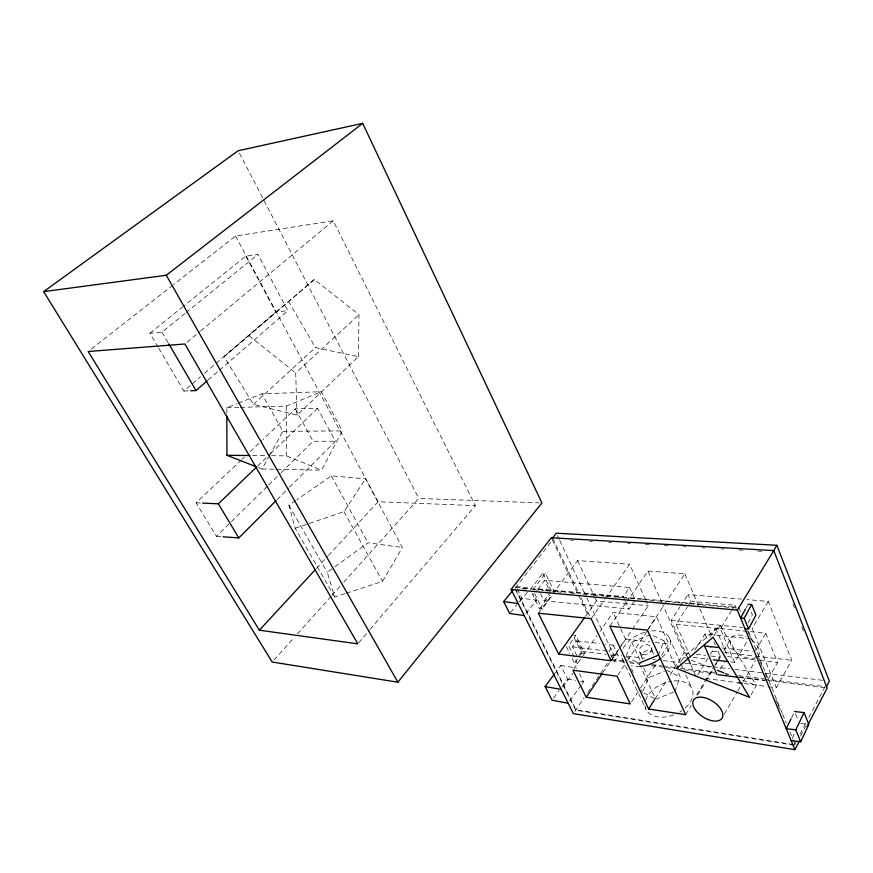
<?xml version="1.0" encoding="UTF-8"?>
<svg xmlns="http://www.w3.org/2000/svg" width="873" height="873" viewBox="0 0 873 873"><rect width="100%" height="100%" fill="white"/><g stroke="black" fill="none" stroke-linecap="round" stroke-linejoin="round"><path stroke-width="0.65" stroke-dasharray="4.37 3.27" d="M358.399 356.675L359.01 314.706L314.367 279.491L224.088 356.719L253.421 404.352L296.984 415.188L358.399 356.675L315.459 347.574L288.439 301.229M674.785 691.558L680.187 676.957L677.481 670.944M658.318 655.252L663.982 640.837L650.614 634.518L631.757 642.266L626.301 655.307M654.532 698.651L642.528 692.289L648.213 677.885L664.331 671.304M792.324 738.121L794.681 733.2M791.604 717.661L793.382 713.972M794.463 744.724L796.329 741.166M800.072 734.051L806.314 722.189M808.813 717.442L825.029 686.615L765.577 679.052M800.563 735.972L805.572 726.445M276.948 469.292L321.559 470.143L342.303 430.858L321.34 391.704L261.933 393.865L238.122 403.261M748.074 622.94L752.384 614.887L750.944 611.351M746.208 607.728L747.452 605.436M258.31 467.535L262.075 469.008L268.578 457.245M269.222 456.066L282.874 431.36L261.933 393.865M768.393 686.735L776.403 687.782L791.702 660.294L768.24 601.399L746.851 599.576M768.382 678.703L777.57 662.454L765.741 633.231L748.128 631.419M750.966 694.984L756.356 685.534L720.236 625.646L683.668 657.194L679.412 663.96M724.328 714.114L737.172 691.994M737.849 690.827L742.585 682.686M743.261 681.518L755.429 660.555M346.319 593.171L382.527 581.396L402.322 547.48L365.514 478.873L331.304 475.861L296.722 499.88M755.647 650.505L765.741 633.231M730.592 661.898L734.597 662.378L747.364 640.88M768.24 601.399L752.111 628.484L776.403 687.782M720.301 668.969L724.361 662.225M696.719 694.963L714.059 666.328M714.747 665.182L717.53 660.61M718.217 659.464L720.989 654.881M723.761 650.298L731.388 637.694M685.687 714.692L691.263 705.482M697.527 695.126L705.188 682.468M705.886 681.311L712.848 669.798M715.631 665.193L717.028 662.891M717.715 661.745L720.509 657.14L717.311 649.676M697.734 675.015L709.574 655.688M710.273 654.554L712.357 651.138L710.251 646.227M734.597 662.378L720.4 628.789L731.465 610.838M732.152 609.714L734.924 605.218L690.936 601.311L688.033 594.568L741.504 599.118M713.808 636.057L720.236 625.646M710.087 637.028L715.631 628.091L746.775 631.288M694.875 650.145L704.98 633.962L748.707 638.61M655.187 698.716L667.474 679.216M670.366 674.633L684.105 652.84L662.749 604.52M631.703 701.663L639.713 689.234M640.444 688.099L656.452 663.251M661.548 655.35L668.827 644.045L656.616 616.742L613.119 612.42L599.98 631.31M690.543 657.085L676.084 624.239L687.4 606.779M688.11 605.687L690.936 601.311M687.597 657.478L671.195 620.343L679.98 606.899M680.711 605.775L688.033 594.568M309.315 523.462L344.027 511.654L365.514 478.873M647.384 630.175L663.873 605.371M664.615 604.236L684.858 573.79L647.952 571.073L628.156 599.707M617.844 675.102L626.792 661.636M627.534 660.512L647.668 630.208M648.421 629.095L656.616 616.742M613.239 645.169L618.27 655.863L614.112 662.05L609.038 651.334L613.239 645.169L605.142 644.209M574.881 711.408L584.004 697.964M587.791 692.376L608.186 662.203M611.973 656.616L613.479 654.379L586.896 598.081M602.85 672.647L611.155 660.348M611.908 659.224L620.212 646.926M620.965 645.813L625.494 639.101L613.119 612.42M611.1 660.785L618.684 649.556M619.437 648.432L631.572 630.459M632.325 629.346L648.246 605.764L646.053 600.875M540.529 593.651L544.032 600.799L628.986 608.994L635.206 599.937M609.878 626.137L627.392 600.81M573.692 669.078L582.193 656.867M582.968 655.754L596.881 635.751M578.363 656.365L581.876 651.334L576.791 640.847L572.535 646.871L577.664 657.369M573.856 635.249L575.798 635.479L568.596 645.627L577.424 663.676L574.51 663.284L579.476 656.169M580.185 655.154L581.604 653.113L573.463 636.341M624.839 599.915L623.278 596.51L629.564 587.485L544.676 580.349L538.205 588.893L539.951 592.461M591.13 618.673L604.487 599.795M605.273 598.692L629.64 564.264L645.507 599.653M585.434 616.414L596.477 600.919L648.246 605.764M569.676 701.041L581.2 684.978M581.975 683.897L583.513 681.758L579.585 673.76M553.591 698.116L558.993 690.707M562.081 686.473L567.483 679.052L560.728 665.455L555.261 672.854M562.79 687.269L572.895 673.378M538.357 613.162L551.965 594.928M552.762 593.858L577.577 560.597L629.64 564.264M532.006 593.269L539.623 608.699L542.242 608.972L553.067 594.437M544.032 600.799L550.448 592.232L544.676 580.349M539.623 608.699L549.684 595.233M532.868 589.941L545.45 573.419L554.617 592.363M530.249 589.712L542.831 573.212L545.45 573.419M515.256 588.042L553.166 539.11L578.766 593.073M525.852 613.512L536.502 600.198L533.545 594.207M510.541 612.497L518.758 602.359M519.577 601.344L522.043 598.3L536.502 600.198M519.839 601.497L528.94 590.257M358.694 642.823L369.224 630.437M370.097 629.411L475.359 505.631L333.257 220.782L235.535 236.037L173.596 284.565M274.024 660.01L293.939 637.792M297.562 633.754L331.042 596.39M331.947 595.386L340.099 586.296M343.711 582.258L418.833 498.439L539.208 502.859M316.419 568.465L327.462 556.516M328.379 555.512L378.064 501.735L475.359 505.631M277.068 499.64L288.537 488.149M289.498 487.199L335.407 441.258L317.608 408.313L295.314 408.87L262.904 439.556M241.297 460.016L196.109 502.793L216.515 536.328L267.705 485.955M268.677 485.006L280.266 473.603M281.237 472.653L313.112 441.291L335.407 441.258M257.666 465.996L269.451 454.647M270.434 453.709L317.608 408.313M242.279 459.089L244.244 457.223M250.136 451.647L261.922 440.483M296.984 415.188L295.696 372.989L359.01 314.706M253.421 404.352L315.459 347.574M208.254 379.919L218.468 371.047M219.483 370.163L287.872 310.723L257.939 254.458L245.815 256.149L183.646 306.117M158.766 348.262L183.908 391.06L200.408 376.82M204.533 373.262L275.726 311.89L287.872 310.723M224.088 356.719L314.367 279.491M186.986 342.26L199.524 331.849M200.572 330.987L333.257 220.782M158.089 347.105L149.938 333.224L161.974 332.155L185.174 313.374M186.233 312.512L257.939 254.458M149.938 333.224L182.599 306.969M91.381 349.004L172.538 285.406M345.021 593.596L334.675 596.957L327.244 572.273L333.857 567.483M334.959 566.686L368.057 542.777L402.322 547.48M334.675 596.957L295.183 528.274L288.908 505.303L295.609 500.655M240.337 407.342L286.224 406.12L321.34 391.704M673.585 692.038L655.732 699.295L641.229 667.976M226.849 413.147L226.849 407.713L236.867 403.752M295.183 528.274L308.038 523.898M183.908 391.06L189.288 390.831M226.849 407.713L238.995 407.385M282.874 431.36L342.303 430.858M252.57 455.542L266.079 455.662M271.481 455.717L286.344 455.859L321.559 470.143M262.075 469.008L275.595 469.27M196.109 502.793L201.347 503.034M570.778 540.147L573.496 540.3M589.755 541.249L592.461 541.413M608.721 542.362L611.438 542.515M627.698 543.464L630.404 543.628M645.311 544.501L649.381 544.73M664.277 545.603L668.347 545.843M683.253 546.716L685.96 546.869M702.219 547.818L704.937 547.982M721.196 548.931L723.903 549.084M738.809 549.957L742.879 550.197M757.775 551.07L761.845 551.31M216.515 536.328L223.073 536.797M538.205 588.893L623.278 596.51M515.637 587.453L736.07 607.27M522.021 588.653L528.776 589.264M534.178 589.744L543.639 590.606M544.992 590.726L555.795 591.698M557.149 591.818L565.257 592.56M570.658 593.04L577.424 593.651M582.826 594.142L592.287 594.993M593.64 595.113L604.443 596.095M605.797 596.215L616.611 597.187M617.953 597.318L628.767 598.289M630.12 598.409L640.924 599.391M642.277 599.511L676.062 602.556M677.415 602.676L688.219 603.658M689.572 603.778L700.386 604.749M701.739 604.88L736.867 608.045M671.195 620.343L742.672 627.534M676.084 624.239L720.4 628.789M721.796 647.908L752.319 651.356M625.494 639.101L649.872 641.884M655.285 642.506L668.827 644.045M712.357 651.138L719.09 651.913M724.47 652.535L754.054 655.95M755.396 656.103L791.702 660.294M800.727 723.521L806.128 724.143M754.676 659.77L727.733 656.605L715.631 628.091M760.056 660.403L777.57 662.454M684.105 652.84L690.849 653.637M696.239 654.27L705.679 655.383M711.069 656.027L720.509 657.14M576.791 640.847L599.74 643.565M693.206 657.402L707.894 659.17M572.535 646.871L607.695 651.171M516.118 586.438L530.588 588.216M613.479 654.379L621.576 655.383M626.967 656.06L644.514 658.231M652.611 659.235L655.307 659.573M663.404 660.577L679.587 662.585M684.989 663.251L711.975 666.601M713.317 666.765L729.512 668.773M734.902 669.438L822.606 680.318M581.876 651.334L606.146 654.357M611.537 655.023L618.27 655.863M581.604 653.113L584.517 653.484L575.798 635.479M611.537 659.464L623.704 661.014M629.106 661.701L643.968 663.589M652.076 664.626L661.538 665.826M662.891 665.99L675.047 667.539M680.449 668.227L714.234 672.526M725.037 673.901L729.097 674.414M738.558 675.615L764.224 678.878M612.159 660.632L624.326 662.192M629.739 662.88L639.2 664.091M651.378 665.641L664.899 667.376M666.252 667.539L675.713 668.751M683.821 669.787L714.922 673.76M739.267 676.87L766.308 680.329M767.662 680.504L824.45 687.76M739.366 677.47L764.432 680.678M705.679 678.507L736.375 682.533M744.374 683.581L767.061 686.56M793.12 744.505L576.049 709.771L515.867 589.253M560.728 665.455L576.78 668.041M794.212 745.291L575.689 710.251L514.884 588.555M567.483 679.052L575.493 680.405M580.84 681.311L583.513 681.758M683.668 657.194L686.178 658.166M691.187 660.119L712.499 668.434M725.027 673.323L727.536 674.294M742.574 680.165L756.356 685.534M666.819 670.289L680.187 676.957M625.799 656.496L638.992 663.164L640.673 666.776M249.111 335.799L295.696 372.989M161.974 332.155L168.107 342.663M288.908 505.303L327.244 572.273M344.027 511.654L382.527 581.396M295.314 408.87L313.112 441.291M331.304 475.861L368.057 542.777M235.535 236.037L378.064 501.735M245.815 256.149L275.726 311.89M239.398 153.168L418.833 498.439M517.307 588.806L522.043 598.3M534.625 593.509L542.242 608.972M566.261 646.467L569.796 653.67M572.153 658.482L574.51 663.284M542.831 573.212L552.009 592.123M581.091 597.983L589.821 616.371M552.423 540.212L588.511 616.174M557.432 535.651L559.167 539.328M559.735 540.551L586.318 596.859M622.427 659.202L645.911 709.236M631.572 668.838L633.307 672.537M641.382 689.823L642.528 692.289M577.577 560.597L594.186 596.03M594.764 597.252L596.477 600.919M631.757 642.266L640.269 660.686M643.674 668.052L648.213 677.885M625.352 601.05L628.986 608.994M629.564 587.485L634.693 598.802M663.982 640.837L675.32 666.121M669.285 637.737L680.263 662.389M680.82 663.622L683.013 668.543M685.763 674.709L691.798 688.262M690.881 664.91L695.803 676.051M647.952 571.073L662.192 603.287M704.98 633.962L707.086 638.872M684.858 573.79L711.462 635.991M714.114 642.212L715.183 644.7M738.776 607.521L740.839 612.53M748.576 631.354L782.132 712.892M782.655 714.147L786.267 722.931M789.879 731.705L792.979 739.235M793.492 740.49L795.554 745.509M747.506 630.721L749.056 634.475M749.569 635.73L752.155 641.993M758.342 657.031L759.892 660.785M760.405 662.04L761.954 665.793M765.054 673.312L766.603 677.077M775.89 699.622L777.428 703.387M777.952 704.631L780.527 710.895M734.924 605.218L735.95 607.695M795.532 713.896L797.933 719.81M792.935 604.029L794.408 607.837M801.818 626.901L804.295 633.252M651.149 647.395L653.31 653.288M639.767 652.055L641.851 657.98M286.224 406.12L286.344 455.859M756.094 657.478A16.205 9.461 31.8 0 1 731.29 645.889A16.205 9.461 31.8 0 1 746.12 636.777M751.631 639.931A16.205 9.461 31.8 0 1 758.124 655.896M674.021 680.896A25.241 16.511 -23.6 0 1 692.518 690.019A25.241 16.511 -23.6 0 1 682.992 709.836M681.933 710.589A25.241 16.511 -23.6 0 1 679.718 712.008M673.672 714.9A25.241 16.511 -23.6 0 1 645.267 701.554M645.584 700.386A25.241 16.511 -23.6 0 1 671.577 681.18M651.454 630.95A25.775 15.921 -23.8 0 1 669.689 638.632A25.775 15.921 -23.8 0 1 661.974 657.336M640.062 666.503A25.775 15.921 -23.8 0 1 631.343 665.881M624.162 661.832A25.775 15.921 -23.8 0 1 621.532 655.099M623.267 648.268A25.775 15.921 -23.8 0 1 648.977 631.288M642.593 659.082A6.198 5.02 -17.8 0 1 645.485 651.051A6.198 5.02 -17.8 0 1 653.659 654.543M642.888 654.586A6.166 4.998 -17.8 0 0 651.498 648.65A6.166 4.998 -17.8 0 0 641.982 645.911A6.166 4.998 -17.8 0 0 642.888 654.586"/><path stroke-width="1.31" d="M791.156 740.588L800.672 741.766L808.835 724.459L804.055 712.564L794.572 711.528M800.672 741.766L795.794 729.839L804.055 712.564M791.003 718.883L786.246 728.704L795.794 729.839M806.914 726.718L827.157 688.099L773.794 550.601L551.267 537.757L511.12 589.439L573.375 713.634L794.888 749.656L799.319 741.21M826.218 687.116L829.35 681.158L776.905 545.287L556.276 533.207L552.162 538.51M744.996 628.691L748.565 628.92L755.931 615.083L751.631 604.465L748.074 604.291M748.565 628.92L744.189 618.27L751.631 604.465M745.586 608.885L740.61 618.062L744.189 618.27M794.888 749.656L737.325 610.118L773.794 550.601M773.38 551.049L776.905 545.287M648.672 709.04L609.878 626.137L647.384 630.175L685.687 714.692L648.672 709.04L654.455 699.862M676.575 668.478L713.099 637.214L749.623 697.352L676.575 668.478L677.994 666.219M586.241 697.243L572.917 670.191L617.102 676.226L630.251 703.922L586.241 697.243L602.097 673.76M558.611 654.063L538.357 613.162L591.13 618.673L611.1 660.785L558.611 654.063L584.637 617.527M568.137 703.191L552.052 700.233L545.123 686.571L554.486 673.901M397.892 682.217L541.915 502.957L362.688 123.344L238.143 150.745L43.65 291.637L272.212 662.029L397.892 682.217L166.296 275.257L43.65 291.637M524.204 615.563L509.723 613.501L503.677 601.584L512.8 590.475M259.368 630.208L357.821 643.848L184.89 343.995L88.184 351.513L259.368 630.208L315.502 569.458M223.073 536.797L238.809 537.921L276.108 500.589M202.656 503.099L218.359 503.819L256.684 466.946M190.63 390.777L196.01 390.558L207.239 380.803M166.296 275.257L362.688 123.344M640.204 662.662L658.318 655.252M226.86 415.864L226.915 455.302L249.874 455.52M511.12 589.439L737.325 610.118M719.145 647.613L704.555 645.965L716.929 674.6M713.241 659.813L727.929 661.57M718.25 674.764L738.045 677.295M737.707 682.708L741.712 683.232M503.677 601.584L518.18 603.538M545.123 686.571L561.23 689.408M226.915 455.302L255.8 466.564M717.508 670.388L723.772 672.832M218.359 503.819L238.809 537.921M168.784 343.831L196.01 390.558M687.597 657.478L690.336 663.666M660.97 658.155A25.775 15.921 -23.8 0 1 640.062 666.503M695.737 710.36A16.871 9.21 32.8 0 0 721.622 718.774A16.871 9.21 32.8 0 0 706.159 698.149A16.871 9.21 32.8 0 0 695.737 710.36"/></g></svg>
